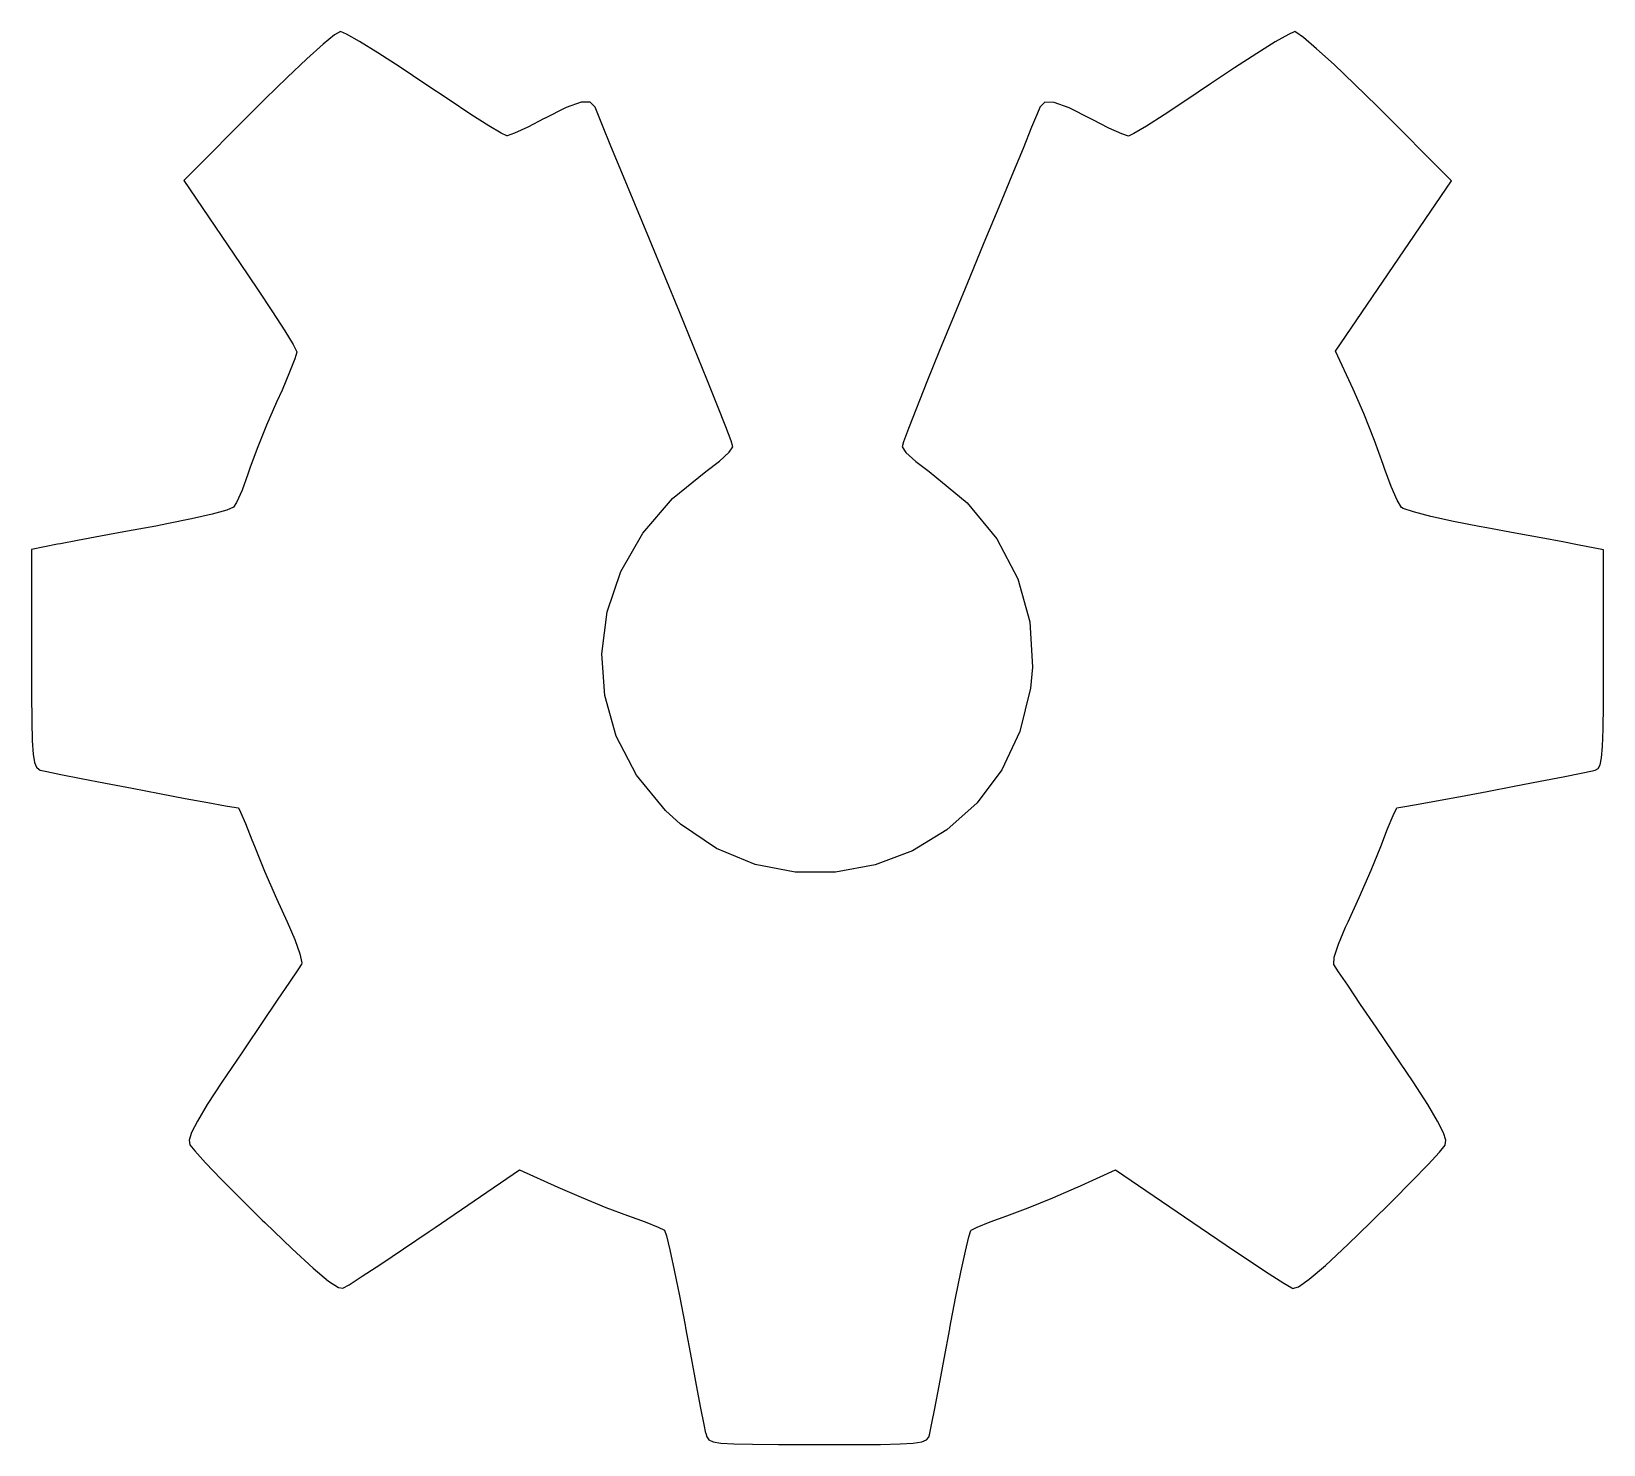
# Model space of a CAD drawing. Extents: x 169 to 33241, y 66 to 35500.
# Drawn here: x 236.24 to 242.41, y 163.73 to 169.28 of the extents above; entities that cross this region are included whole.
import ezdxf

# ---------------------------------------------------------------- set-up
doc = ezdxf.new("R2010")
doc.units = 0

msp = doc.modelspace()

# ---------------------------------------------------------------- linework, layer by layer
at = {"layer": 'Construction'}
for p, q in [((237.42835, 169.26972), (237.38315, 169.23262)), ((237.45095, 169.28322), (237.42835, 169.26972)), ((237.47535, 169.27302), (237.45095, 169.28322)), ((237.52645, 169.24382), (237.47535, 169.27302)), ((241.17477, 169.27172), (241.12317, 169.24222)), ((241.20017, 169.28242), (241.17477, 169.27172)), ((241.20417, 169.28042), (241.20017, 169.28242)), ((241.23437, 169.25932), (241.20417, 169.28042)), ((241.28567, 169.21542), (241.23437, 169.25932)), ((237.38315, 169.23262), (237.31965, 169.17572)), ((237.59855, 169.19942), (237.52645, 169.24382)), ((237.68595, 169.14302), (237.59855, 169.19942)), ((241.05057, 169.19722), (240.96297, 169.14062)), ((241.12317, 169.24222), (241.05057, 169.19722)), ((241.35397, 169.15322), (241.28567, 169.21542)), ((237.31965, 169.17572), (237.24245, 169.10282)), ((237.78275, 169.07802), (237.68595, 169.14302)), ((240.96297, 169.14062), (240.86847, 169.07712)), ((241.43447, 169.07652), (241.35397, 169.15322)), ((237.24245, 169.10282), (237.15605, 169.01872)), ((237.87795, 169.01402), (237.78275, 169.07802)), ((240.86847, 169.07712), (240.77217, 169.01232)), ((241.52287, 168.98942), (241.43447, 169.07652)), ((237.15605, 169.01872), (237.12765, 168.99052)), ((237.96355, 168.95742), (237.87795, 169.01402)), ((240.77217, 169.01232), (240.68657, 168.95592)), ((237.12765, 168.99052), (236.83555, 168.69791)), ((238.03365, 168.91272), (237.96355, 168.95742)), ((238.33781, 168.98403), (238.25221, 168.94113)), ((238.39621, 169.00483), (238.33781, 168.98403)), ((238.43251, 169.00508), (238.39621, 169.00483)), ((238.45131, 168.98528), (238.43251, 169.00508)), ((238.45931, 168.96568), (238.45131, 168.98528)), ((238.48061, 168.91358), (238.45931, 168.96568)), ((240.18887, 168.96162), (240.16627, 168.90672)), ((240.19887, 168.98502), (240.18887, 168.96162)), ((240.21787, 169.00488), (240.19887, 168.98528)), ((240.19887, 168.98528), (240.19887, 168.98502)), ((240.25447, 169.00462), (240.21787, 169.00488)), ((240.31317, 168.98352), (240.25447, 169.00462)), ((240.39907, 168.94062), (240.31317, 168.98352)), ((240.68657, 168.95592), (240.61667, 168.91152)), ((241.81497, 168.69706), (241.52287, 168.98942)), ((238.08245, 168.88352), (238.03365, 168.91272)), ((238.18715, 168.90757), (238.13505, 168.88347)), ((238.25145, 168.94087), (238.18715, 168.90757)), ((238.25221, 168.94113), (238.25145, 168.94087)), ((238.51361, 168.83328), (238.48061, 168.91358)), ((240.16627, 168.90672), (240.13227, 168.82392)), ((240.40607, 168.93662), (240.39907, 168.94062)), ((240.46987, 168.90382), (240.40607, 168.93662)), ((240.51987, 168.88092), (240.46987, 168.90382)), ((240.61667, 168.91152), (240.56817, 168.88232)), ((238.10455, 168.87282), (238.08245, 168.88352)), ((238.10555, 168.87307), (238.10455, 168.87282)), ((238.13505, 168.88347), (238.10555, 168.87307)), ((238.55651, 168.72965), (238.51361, 168.83328)), ((240.13227, 168.82392), (240.08837, 168.718)), ((240.54657, 168.87192), (240.51987, 168.88092)), ((240.56817, 168.88232), (240.54657, 168.87192)), ((238.60761, 168.6062), (238.55651, 168.72965)), ((240.08837, 168.718), (240.03677, 168.59303)), ((236.83555, 168.69791), (237.05805, 168.37152)), ((241.36006, 168.02777), (241.81497, 168.69706)), ((238.66501, 168.46752), (238.60761, 168.6062)), ((240.03677, 168.59303), (239.97887, 168.45333)), ((238.72671, 168.31817), (238.66501, 168.46752)), ((239.97887, 168.45333), (239.92297, 168.31795)), ((237.05805, 168.37152), (237.12565, 168.27144)), ((237.12565, 168.27144), (237.18485, 168.18154)), ((238.78281, 168.18202), (238.72671, 168.31817)), ((239.92297, 168.31795), (239.86127, 168.16834)), ((237.18485, 168.18154), (237.23255, 168.10684)), ((238.83991, 168.04258), (238.78281, 168.18202)), ((239.86127, 168.16834), (239.80487, 168.03017)), ((237.23255, 168.10684), (237.26535, 168.05324)), ((237.26535, 168.05324), (237.27985, 168.02534)), ((237.28036, 168.02334), (237.27236, 167.99714)), ((237.27985, 168.02534), (237.28036, 168.02334)), ((238.89051, 167.91786), (238.83991, 168.04258)), ((239.80487, 168.03017), (239.75507, 167.90698)), ((241.42916, 167.87817), (241.36006, 168.02777)), ((237.27236, 167.99714), (237.25176, 167.94434)), ((237.25176, 167.94434), (237.22176, 167.87374)), ((238.93271, 167.8122), (238.89051, 167.91786)), ((239.75507, 167.90698), (239.71367, 167.80335)), ((237.22176, 167.87374), (237.20066, 167.82654)), ((241.42941, 167.87791), (241.42916, 167.87817)), ((241.47081, 167.78241), (241.42941, 167.87791)), ((237.20066, 167.82654), (237.16126, 167.73634)), ((238.96501, 167.7299), (238.93271, 167.8122)), ((239.71367, 167.80335), (239.68247, 167.72335)), ((241.51321, 167.67624), (241.47081, 167.78241)), ((237.16126, 167.73634), (237.12416, 167.64494)), ((238.98561, 167.675), (238.96501, 167.7299)), ((239.68247, 167.72335), (239.66317, 167.67125)), ((238.97861, 167.631), (238.99261, 167.6521)), ((238.99261, 167.6521), (238.98561, 167.675)), ((239.66317, 167.67125), (239.65717, 167.65195)), ((239.65717, 167.65195), (239.67217, 167.62955)), ((241.54751, 167.58204), (241.51321, 167.67624)), ((237.12416, 167.64494), (237.09516, 167.56774)), ((238.88591, 167.5553), (238.94021, 167.5959)), ((238.94021, 167.5959), (238.97861, 167.631)), ((239.67217, 167.62955), (239.71157, 167.59425)), ((239.71157, 167.59425), (239.76387, 167.55515)), ((237.08716, 167.54434), (237.06476, 167.48134)), ((237.09516, 167.56774), (237.08716, 167.54434)), ((238.75535, 167.44862), (238.88591, 167.5553)), ((239.76387, 167.55515), (239.91297, 167.43145)), ((241.55251, 167.56704), (241.54751, 167.58204)), ((241.57871, 167.49644), (241.55251, 167.56704)), ((237.06476, 167.48134), (237.04316, 167.43284)), ((241.60231, 167.44184), (241.57871, 167.49644)), ((237.00506, 167.40334), (236.94766, 167.38754)), ((237.03126, 167.41454), (237.00506, 167.40334)), ((237.04316, 167.43284), (237.03126, 167.41454)), ((238.63851, 167.31247), (238.75535, 167.44862)), ((239.91297, 167.43145), (240.02955, 167.28972)), ((241.61861, 167.41344), (241.60231, 167.44184)), ((241.62561, 167.40944), (241.61861, 167.41344)), ((241.66551, 167.39594), (241.62561, 167.40944)), ((236.72596, 167.34064), (236.61547, 167.32034)), ((236.76936, 167.34864), (236.72596, 167.34064)), ((236.86666, 167.36874), (236.76936, 167.34864)), ((236.94766, 167.38754), (236.86666, 167.36874)), ((241.73381, 167.37864), (241.66551, 167.39594)), ((241.82251, 167.35904), (241.73381, 167.37864)), ((241.92411, 167.33924), (241.82251, 167.35904)), ((236.41839, 167.28374), (236.35239, 167.27104)), ((236.50929, 167.30074), (236.41839, 167.28374)), ((236.61547, 167.32034), (236.50929, 167.30074)), ((238.55291, 167.16236), (238.63851, 167.31247)), ((240.02955, 167.28972), (240.11205, 167.133)), ((241.95461, 167.33324), (241.92411, 167.33924)), ((242.06485, 167.31294), (241.95461, 167.33324)), ((242.16772, 167.29394), (242.06485, 167.31294)), ((242.25302, 167.27794), (242.16772, 167.29394)), ((236.33999, 167.26904), (236.23762, 167.24874)), ((236.23762, 167.24874), (236.23762, 166.82)), ((236.35239, 167.27104), (236.33999, 167.26904)), ((242.30992, 167.26704), (242.25302, 167.27794)), ((242.41253, 167.24674), (242.30992, 167.26704)), ((242.41253, 166.81951), (242.41253, 167.24674)), ((238.49931, 167.00336), (238.55291, 167.16236)), ((240.11205, 167.133), (240.15935, 166.96383)), ((238.47801, 166.83927), (238.49931, 167.00336)), ((240.15935, 166.96383), (240.17005, 166.78578)), ((236.23762, 166.82), (236.23762, 166.68)), ((238.48971, 166.67493), (238.47801, 166.83927)), ((240.17005, 166.78578), (240.16205, 166.70378)), ((242.41253, 166.76691), (242.41253, 166.81951)), ((242.41202, 166.63889), (242.41253, 166.76691)), ((236.23762, 166.68), (236.23862, 166.57383)), ((238.53491, 166.51466), (238.48971, 166.67493)), ((240.16205, 166.70378), (240.12035, 166.53335)), ((242.41102, 166.54309), (242.41202, 166.63889)), ((236.23862, 166.57383), (236.24062, 166.49683)), ((242.40902, 166.47529), (242.41102, 166.54309)), ((236.24062, 166.49683), (236.24462, 166.44423)), ((238.61391, 166.36277), (238.53491, 166.51466)), ((240.12035, 166.53335), (240.04875, 166.38272)), ((236.24462, 166.44423), (236.24962, 166.41123)), ((242.39902, 166.40239), (242.40502, 166.42979)), ((242.40502, 166.42979), (242.40902, 166.47529)), ((236.24962, 166.41123), (236.25762, 166.39293)), ((236.25762, 166.39293), (236.26802, 166.38393)), ((236.26802, 166.38393), (236.27202, 166.38193)), ((236.27202, 166.38193), (236.29742, 166.37593)), ((236.29742, 166.37593), (236.35332, 166.36453)), ((236.35332, 166.36453), (236.43282, 166.34903)), ((238.72745, 166.22383), (238.61391, 166.36277)), ((240.04875, 166.38272), (239.95175, 166.25344)), ((242.16372, 166.33839), (242.25392, 166.35589)), ((242.25392, 166.35589), (242.32452, 166.36989)), ((242.32452, 166.36989), (242.36892, 166.37889)), ((242.36892, 166.37889), (242.37982, 166.38189)), ((242.37982, 166.38189), (242.39102, 166.38789)), ((242.39102, 166.38789), (242.39902, 166.40239)), ((236.43282, 166.34903), (236.52862, 166.33053)), ((236.52862, 166.33053), (236.63352, 166.31043)), ((236.63352, 166.31043), (236.7402, 166.29013)), ((241.85054, 166.27869), (241.95493, 166.29829)), ((241.95493, 166.29829), (242.06187, 166.31859)), ((242.06187, 166.31859), (242.16372, 166.33839)), ((236.7402, 166.29013), (236.84155, 166.27113)), ((236.84155, 166.27113), (236.93045, 166.25463)), ((236.93045, 166.25463), (236.99955, 166.24193)), ((236.99955, 166.24193), (237.04195, 166.23493)), ((237.04195, 166.23493), (237.05095, 166.23393)), ((237.05095, 166.23393), (237.05895, 166.21693)), ((239.95175, 166.25344), (239.83339, 166.14727)), ((241.58614, 166.20399), (241.59864, 166.23139)), ((241.59864, 166.23139), (241.60064, 166.23339)), ((241.60064, 166.23339), (241.62354, 166.23739)), ((241.62354, 166.23739), (241.67764, 166.24639)), ((241.67764, 166.24639), (241.75584, 166.26089)), ((241.75584, 166.26089), (241.85054, 166.27869)), ((237.05895, 166.21693), (237.07795, 166.17223)), ((237.07795, 166.17223), (237.10365, 166.10773)), ((238.78665, 166.16973), (238.72745, 166.22383)), ((238.92864, 166.07423), (238.78665, 166.16973)), ((241.56454, 166.15139), (241.58614, 166.20399)), ((237.10365, 166.10773), (237.11365, 166.08263)), ((239.83339, 166.14727), (239.69851, 166.06547)), ((241.53734, 166.08229), (241.56454, 166.15139)), ((237.11365, 166.08263), (237.15325, 165.98513)), ((239.08053, 166.01173), (238.92864, 166.07423)), ((239.69851, 166.06547), (239.55119, 166.00937)), ((241.49954, 165.98879), (241.53734, 166.08229)), ((237.15325, 165.98513), (237.19975, 165.87744)), ((239.23776, 165.98123), (239.08053, 166.01173)), ((239.55119, 166.00937), (239.39625, 165.98097)), ((241.45304, 165.88109), (241.49954, 165.98879)), ((239.39625, 165.98097), (239.23776, 165.98123)), ((237.19975, 165.87744), (237.24145, 165.78654)), ((241.40964, 165.78609), (241.45304, 165.88109)), ((237.24145, 165.78654), (237.27215, 165.71714)), ((241.37154, 165.69799), (241.39944, 165.76479)), ((241.39944, 165.76479), (241.40964, 165.78609)), ((237.27215, 165.71714), (237.29245, 165.65994)), ((241.35474, 165.64669), (241.37154, 165.69799)), ((237.29845, 165.62014), (237.28395, 165.59804)), ((237.29245, 165.65994), (237.29945, 165.62514)), ((237.29945, 165.62514), (237.29845, 165.62014)), ((241.35274, 165.61999), (241.35474, 165.64669)), ((241.35374, 165.61799), (241.35274, 165.61999)), ((241.37174, 165.59029), (241.35374, 165.61799)), ((237.28395, 165.59804), (237.25115, 165.54904)), ((241.40784, 165.53669), (241.37174, 165.59029)), ((237.25115, 165.54904), (237.20315, 165.47794)), ((241.45784, 165.46199), (241.40784, 165.53669)), ((237.20315, 165.47794), (237.14395, 165.39054)), ((241.51904, 165.37179), (241.45784, 165.46199)), ((237.14395, 165.39054), (237.07685, 165.29144)), ((241.58714, 165.27146), (241.51904, 165.37179)), ((237.06365, 165.27184), (236.98565, 165.15627)), ((237.07685, 165.29144), (237.06365, 165.27184)), ((241.66414, 165.15716), (241.58714, 165.27146)), ((236.98565, 165.15627), (236.92825, 165.06817)), ((241.72184, 165.06846), (241.66414, 165.15716)), ((236.92825, 165.06817), (236.88935, 165.00367)), ((241.76094, 165.00346), (241.72184, 165.06846)), ((236.88935, 165.00367), (236.86645, 164.95847)), ((241.78404, 164.95796), (241.76094, 165.00346)), ((236.86645, 164.95847), (236.85745, 164.92897)), ((241.79304, 164.92796), (241.78404, 164.95796)), ((236.85745, 164.92897), (236.85945, 164.91067)), ((236.85945, 164.91067), (236.85971, 164.91041)), ((236.85971, 164.91041), (236.87901, 164.88651)), ((236.87901, 164.88651), (236.92171, 164.84001)), ((241.72324, 164.83346), (241.76824, 164.88196)), ((241.76824, 164.88196), (241.79004, 164.90866)), ((241.79004, 164.90866), (241.79104, 164.90966)), ((241.79104, 164.90966), (241.79304, 164.92796)), ((236.92171, 164.84001), (236.98321, 164.77601)), ((237.82308, 164.58547), (238.15506, 164.81229)), ((238.15506, 164.81229), (238.30517, 164.74419)), ((240.34609, 164.74418), (240.49595, 164.81228)), ((240.49595, 164.81228), (240.82818, 164.58546)), ((241.66004, 164.76796), (241.72324, 164.83346)), ((236.98321, 164.77601), (237.05891, 164.69931)), ((241.58304, 164.69026), (241.66004, 164.76796)), ((237.05891, 164.69931), (237.14401, 164.61451)), ((238.30517, 164.74419), (238.39637, 164.70429)), ((238.39637, 164.70429), (238.49417, 164.66439)), ((240.15239, 164.66268), (240.24989, 164.70228)), ((240.24989, 164.70228), (240.34209, 164.74218)), ((240.34209, 164.74218), (240.34609, 164.74418)), ((241.49724, 164.60496), (241.58304, 164.69026)), ((238.49417, 164.66439), (238.57847, 164.63259)), ((238.57847, 164.63259), (238.58247, 164.63159)), ((238.58247, 164.63159), (238.64827, 164.60749)), ((240.00323, 164.60733), (240.06903, 164.63123)), ((240.06903, 164.63123), (240.06929, 164.63148)), ((240.06929, 164.63148), (240.15239, 164.66268)), ((237.14401, 164.61451), (237.15401, 164.60551)), ((237.15401, 164.60551), (237.26145, 164.50137)), ((237.69935, 164.50167), (237.79968, 164.56947)), ((237.79968, 164.56947), (237.82308, 164.58547)), ((238.64827, 164.60749), (238.69907, 164.58719)), ((238.69907, 164.58719), (238.72397, 164.57499)), ((238.72397, 164.57499), (238.72397, 164.57473)), ((238.72397, 164.57473), (238.73197, 164.55263)), ((239.91963, 164.54918), (239.92763, 164.57428)), ((239.92763, 164.57428), (239.92813, 164.57453)), ((239.92813, 164.57453), (239.95273, 164.58703)), ((239.95273, 164.58703), (240.00323, 164.60733)), ((240.82818, 164.58546), (240.93004, 164.51636)), ((241.40814, 164.51836), (241.49724, 164.60496)), ((237.26145, 164.50137), (237.34425, 164.42517)), ((237.60995, 164.44197), (237.69935, 164.50167)), ((238.73197, 164.55263), (238.74517, 164.49823)), ((239.90593, 164.49228), (239.91963, 164.54918)), ((240.93004, 164.51636), (241.02224, 164.45436)), ((241.32074, 164.43686), (241.40814, 164.51836)), ((237.53675, 164.39397), (237.60995, 164.44197)), ((238.74517, 164.49823), (238.76267, 164.41743)), ((239.88813, 164.40978), (239.90593, 164.49228)), ((241.02224, 164.45436), (241.09974, 164.40356)), ((237.34425, 164.42517), (237.40415, 164.37517)), ((237.48495, 164.36097), (237.53675, 164.39397)), ((238.76267, 164.41743), (238.78297, 164.31659)), ((239.86753, 164.30767), (239.88813, 164.40978)), ((241.09974, 164.40356), (241.15664, 164.36676)), ((241.21404, 164.35226), (241.25674, 164.38196)), ((241.25674, 164.38196), (241.32074, 164.43686)), ((237.40415, 164.37517), (237.44305, 164.34977)), ((237.44305, 164.34977), (237.46005, 164.34677)), ((237.46005, 164.34677), (237.48495, 164.36097)), ((238.78297, 164.31659), (238.80477, 164.20178)), ((241.15664, 164.36676), (241.18814, 164.34826)), ((241.18814, 164.34826), (241.19114, 164.34626)), ((241.19114, 164.34626), (241.21404, 164.35226)), ((239.84543, 164.1921), (239.86753, 164.30767)), ((238.80477, 164.20178), (238.80677, 164.19178)), ((238.80677, 164.19178), (238.82887, 164.07342)), ((239.84467, 164.1881), (239.84543, 164.1921)), ((239.82277, 164.07025), (239.84467, 164.1881)), ((238.82887, 164.07342), (238.84897, 163.96597)), ((239.80267, 163.96331), (239.82277, 164.07025)), ((238.84897, 163.96597), (238.86597, 163.87627)), ((239.78587, 163.87441), (239.80267, 163.96331)), ((238.86597, 163.87627), (238.87867, 163.81127)), ((239.77347, 163.81041), (239.78587, 163.87441)), ((238.87867, 163.81127), (238.88567, 163.77777)), ((238.88567, 163.77777), (238.88593, 163.77726)), ((238.88593, 163.77726), (238.88993, 163.76276)), ((238.88993, 163.76276), (238.89793, 163.75206)), ((239.75296, 163.75151), (239.76196, 163.76191)), ((239.76196, 163.76191), (239.76596, 163.77591)), ((239.76596, 163.77591), (239.76647, 163.77791)), ((239.76647, 163.77791), (239.77347, 163.81041)), ((238.89793, 163.75206), (238.91493, 163.74406)), ((238.91493, 163.74406), (238.94593, 163.73906)), ((238.94593, 163.73906), (238.99593, 163.73606)), ((238.99593, 163.73606), (239.06933, 163.73406)), ((239.06933, 163.73406), (239.17169, 163.7333)), ((239.17169, 163.7333), (239.30733, 163.7333)), ((239.30733, 163.7333), (239.32483, 163.7333)), ((239.32483, 163.7333), (239.467, 163.733)), ((239.467, 163.733), (239.57266, 163.73351)), ((239.57266, 163.73351), (239.64936, 163.73551)), ((239.64936, 163.73551), (239.70146, 163.73851)), ((239.70146, 163.73851), (239.73446, 163.74351)), ((239.73446, 163.74351), (239.75296, 163.75151))]:
    msp.add_line(p, q, dxfattribs=at)

doc.saveas('drawing.dxf')
